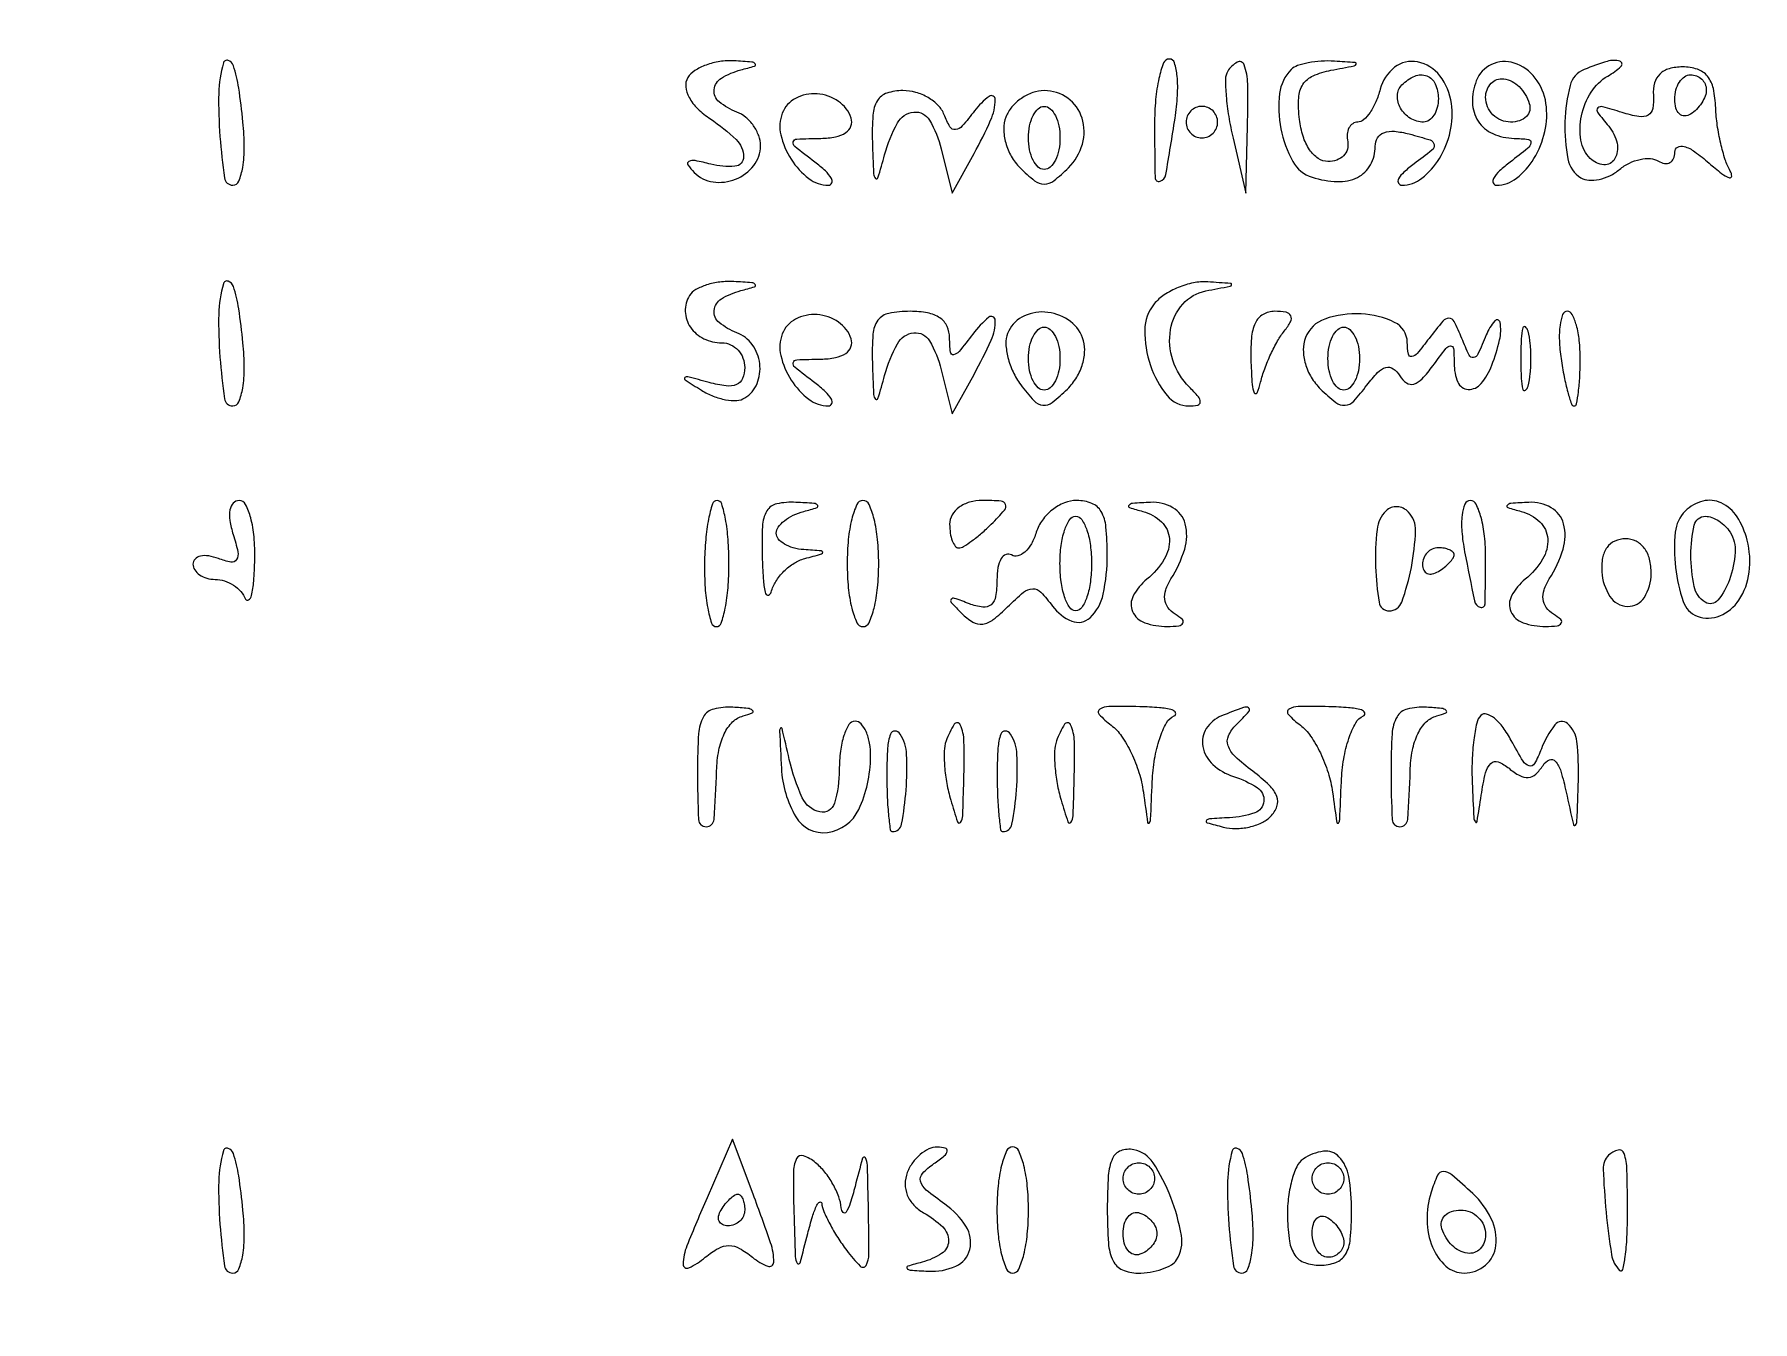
# Model space of a CAD drawing. Extents: x 0 to 905, y 0 to 640.
# Drawn here: x 591.9 to 700.9, y 470.9 to 552.6 of the extents above; entities that cross this region are included whole.
import ezdxf

# ---------------------------------------------------------------- set-up
doc = ezdxf.new("R2010")
doc.units = 0

msp = doc.modelspace()

# ---------------------------------------------------------------- linework, layer by layer
for points in [[(882.5, 352.5), (882.5, 87.5), (699.76385, 87.24732), (517.027699, 86.99464), (516.76385, 54.74732), (516.5, 22.5), (269.5, 22.5), (22.5, 22.5), (22.243959, 319, -0.00015), (22.179942, 432.778506, -0.000249), (22.20269, 528.770651, -0.000007), (22.267864, 615.689779, -0.090785), (22.463017, 616.751154, -0.310816), (23.53922, 617.495646, -0.00004), (108.995441, 617.701159, -0.000616), (229.087382, 617.832255, -0.000111), (452.719058, 617.751154), (882.5, 617.5)], [(603.927666, 550.75, 0.065381), (603.634838, 548.826379, 0.024403), (603.712317, 546.089773, 0.015984), (604.000776, 543.455427, 0.373651), (604.526426, 542.999402, 0.30565), (604.911704, 543.259519, 0.05602), (605.154621, 544.131258, 0.041717), (605.252566, 545.40983, 0.02204), (605.17139, 547, 0.013534), (604.906329, 549.159249, 0.042784), (604.567671, 550.575423, 0.234377), (604.235877, 550.910358, 0.42835)], [(633.388328, 549.819311, 0.167499), (633.258802, 549.24456, 0.098381), (633.473658, 548.565393, 0.074223), (634.014564, 547.854891, 0.046481), (634.829311, 547.197339, -0.04488), (636.45671, 545.892495, -0.201664), (636.929832, 544.795759, -0.392405), (636.383829, 544.196105, -0.085227), (634.85595, 544.327419, 0.014405), (633.856441, 544.558255, 0.163596), (633.459667, 544.507932, 0.456411), (633.399219, 544.284286, 0.048294), (633.788732, 543.811268, 0.16166), (634.990627, 543.20851, 0.132181), (636.425892, 543.379438, 0.133556), (637.571109, 544.244468, 0.166089), (638, 545.5, 0.086862), (637.887893, 546.140446, 0.06638), (637.559375, 546.77279, 0.065885), (637.073416, 547.301499, 0.082567), (636.5, 547.638374, -0.079483), (635.385787, 548.283808, -0.25013), (635.062513, 549.055036, -0.236548), (635.519548, 549.787534, -0.073329), (636.75, 550.310674, 0.009556), (637.626184, 550.557626, 0.524627), (637.670663, 550.69617, 0.213559), (637.457009, 550.811325, 0.005163), (636.309017, 550.883999, 0.050692), (635.41681, 550.840781, 0.050008), (634.547284, 550.619097, 0.054453), (633.826459, 550.263435, 0.112993)], [(663, 546.833333, 0.004577), (663.030788, 543.470197, 0.502833), (663.347318, 543.243905, 0.27989), (663.715658, 543.669141, 0.003727), (664.295588, 547.25, 0.022821), (664.451465, 548.694828, 0.039304), (664.431232, 549.903978, 0.049411), (664.263503, 550.757503, 0.330839), (663.937129, 551, 0.309087), (663.57318, 550.751252, 0.037637), (663.275282, 549.776042, 0.034122), (663.067747, 548.430314, 0.021202)], [(667.639239, 550.225293, 0.139413), (667.498317, 549.728751, 0.019753), (667.541206, 548.657289, 0.021237), (667.699897, 547.362734, 0.016643), (667.97786, 545.975293), (668.795277, 542.5), (668.897639, 546.75, 0.010537), (668.905667, 549.419171, 0.082523), (668.680819, 550.63588, 0.460516), (668.244212, 550.800347, 0.1293)], [(671.666667, 550.333333, 0.169085), (670.930855, 548.811628, 0.076879), (671.016077, 546.57361, 0.078302), (671.764602, 544.508943, 0.192158), (672.991051, 543.50284, 0.067499), (674.589098, 543.224346, 0.123876), (675.873923, 543.49652, 0.154592), (676.696384, 544.281372, 0.126172), (677, 545.465397, -0.136089), (677.148951, 546.002517, -0.171421), (677.544312, 546.32897, -0.111058), (678.2102, 546.415668, -0.041033), (679.14786, 546.251083, -0.012294), (680.483825, 545.866392, -0.283558), (680.732629, 545.578812, -0.269911), (680.593409, 545.216256, -0.011384), (679.456731, 544.344702, 0.025747), (678.819565, 543.826436, 0.079227), (678.47187, 543.395006, 0.257619), (678.46767, 543.131495, 0.277421), (678.686426, 543, 0.167529), (679.955311, 543.437428, 0.090812), (681.06339, 544.68634, 0.081008), (681.755694, 546.405018, 0.090926), (681.826764, 548.184742, 0.127977), (681.095126, 549.934658, 0.182732), (679.68202, 550.818124, 0.217952), (678.226949, 550.474465, 0.164946), (677.312493, 549.086974, -0.037258), (677.038638, 548.288132, -0.048964), (676.667564, 547.613048, -0.058058), (676.260965, 547.146105, -0.186722), (675.883369, 547, 0.152524), (675.566972, 546.901185, 0.124736), (675.332927, 546.632812, 0.099213), (675.22034, 546.227915, 0.067811), (675.25, 545.75, -0.12222), (675.228157, 545.273817, -0.124722), (674.985938, 544.867188, -0.112004), (674.553773, 544.594843, -0.085015), (674, 544.5, -0.152846), (673.379016, 544.694371, -0.092539), (672.832859, 545.246948, -0.072499), (672.419619, 546.101856, -0.047642), (672.191035, 547.172722, -0.039828), (672.142432, 548.542228, -0.132467), (672.412692, 549.393121, -0.148869), (673.051003, 549.935458, -0.055045), (674.191035, 550.28654, 0.001689), (675.658541, 550.572027, 0.256056), (675.785177, 550.678013, 0.504321), (675.726154, 550.771823, 0.002432), (674.416667, 550.863818, 0.030888), (673.57023, 550.866795, 0.033093), (672.749479, 550.764163, 0.03512), (672.063447, 550.581096, 0.114095)], [(683.408363, 549.621794, 0.09665), (683.165047, 548.235177, 0.141516), (683.529117, 547.058904, 0.14351), (684.458843, 546.268795, 0.100465), (685.809017, 545.968197, -0.025339), (686.713813, 545.905236, -0.427486), (686.875427, 545.689393, -0.183178), (686.671337, 545.339129, -0.008329), (685.55887, 544.468197, 0.02471), (684.88326, 543.902629, 0.072188), (684.501874, 543.431283, 0.229769), (684.477506, 543.143477, 0.310313), (684.686426, 543, 0.167529), (685.955311, 543.437428, 0.090812), (687.06339, 544.68634, 0.081008), (687.755694, 546.405018, 0.090926), (687.826764, 548.184742, 0.129474), (687.149034, 549.792404, 0.151103), (685.799845, 550.744219, 0.189907), (684.373955, 550.657283, 0.194433)], [(690.25, 550.337719, 0.237869), (689.359331, 549.322642, 0.055839), (689.030583, 547.016343, 0.055564), (689.221596, 544.662933, 0.209283), (690.043805, 543.472927, 0.123686), (690.547712, 543.312926, 0.068284), (691.195882, 543.361648, 0.06142), (691.882162, 543.599841, 0.059061), (692.5, 544, -0.059061), (693.117838, 544.400159, -0.06142), (693.804118, 544.638352, -0.068284), (694.452288, 544.687074, -0.123686), (694.956195, 544.527073, 0.093353), (695.354488, 544.373776, 0.171723), (695.693382, 544.42808, 0.173915), (695.919825, 544.682441, 0.096046), (696, 545.095971, -0.266275), (696.184728, 545.418251, -0.212586), (696.589552, 545.463337, -0.078871), (697.270148, 545.121514, -0.024297), (698.171894, 544.404988, 0.014801), (698.965953, 543.749056, 0.075639), (699.464029, 543.470562, 0.520879), (699.608825, 543.569958, 0.135967), (699.520758, 543.899053, -0.054305), (699.197418, 544.616822, -0.022061), (698.910451, 545.651162, -0.021517), (698.697133, 546.800643, -0.025623), (698.598863, 547.899053, 0.04325), (698.445312, 549.126638, 0.117559), (698.07059, 549.912524, 0.144595), (697.437526, 550.34994, 0.079524), (696.5, 550.5, 0.0667), (695.64733, 550.385746, 0.125487), (695.046886, 550.045078, 0.136552), (694.714178, 549.481931, 0.085974), (694.644542, 548.716084, -0.060655), (694.610336, 547.868067, -0.229561), (694.313335, 547.445628, -0.172155), (693.723021, 547.346879, -0.03304), (692.652384, 547.610329, 0.009121), (691.418722, 547.977246, 0.275218), (691.118855, 547.895452, 0.367824), (691.102053, 547.626696, 0.012558), (691.8064, 546.733273, -0.118296), (692.335076, 545.658728, -0.187513), (692.184684, 544.656819, -0.291103), (691.49891, 544.295837, -0.17768), (690.63948, 544.693853, -0.156234), (690.046196, 545.846254, -0.09399), (690.08026, 547.397593, -0.089145), (690.694169, 548.903052, -0.120164), (691.75, 549.919901, 0.053179), (692.593242, 550.539474, 0.589282), (692.516619, 550.860734, 0.141554), (691.720173, 550.853104, 0.023181)], [(681, 548.5, -0.06085), (680.929934, 547.926402, -0.079459), (680.723586, 547.440625, -0.097386), (680.417907, 547.1154, -0.156819), (680.059017, 547, -0.139398), (679.230079, 547.235684, -0.123736), (678.603969, 547.880661, -0.139481), (678.401415, 548.683432, -0.191124), (678.693853, 549.36052, -0.094876), (679.508765, 549.913511, -0.1934), (680.269246, 549.932483, -0.202875), (680.806289, 549.424643, -0.103624)], [(686.770833, 548.1875, -0.134046), (686.795817, 547.735738, -0.144529), (686.585286, 547.348828, -0.119977), (686.158616, 547.089234, -0.077096), (685.583333, 547, -0.099038), (684.979073, 547.120875, -0.097945), (684.465104, 547.465104, -0.097945), (684.120875, 547.979073, -0.099038), (684, 548.583333, -0.190724), (684.346973, 549.459866, -0.244413), (685.153639, 549.742973, -0.165501), (686.122932, 549.250696, -0.113253)], [(698, 549.059017, -0.089642), (697.926698, 548.653442, -0.053229), (697.70625, 548.2129, -0.051032), (697.382515, 547.806203, -0.06081), (697, 547.5, -0.139169), (696.620352, 547.392057, -0.191142), (696.29375, 547.521475, -0.138808), (696.073267, 547.889346, -0.066118), (696, 548.440983, -0.062283), (696.074545, 549.037096, -0.080552), (696.29375, 549.542039, -0.097988), (696.618621, 549.879982, -0.153634), (697, 550, -0.092995), (697.381732, 549.928382, -0.096318), (697.70625, 549.723586, -0.099231), (697.923444, 549.418051, -0.105429)], [(639.3851, 547.561172, 0.150382), (639.291778, 546.188481, 0.085235), (639.947443, 544.640725, 0.086652), (641.067677, 543.422782, 0.165048), (642.313574, 543, 0.310313), (642.522494, 543.143477, 0.229769), (642.498126, 543.431283, 0.072188), (642.11674, 543.902629, 0.02471), (641.44113, 544.468197, -0.006227), (640.177074, 545.449266, -0.296799), (640.079792, 545.74156, -0.329483), (640.308363, 545.925826, -0.007074), (641.833333, 545.968197, 0.044454), (642.763102, 546.063813, 0.099833), (643.416166, 546.332514, 0.157137), (643.741191, 546.742997, 0.171507), (643.750467, 547.25, 0.163476), (642.947058, 548.316762, 0.133293), (641.590296, 548.790884, 0.139444), (640.225487, 548.505773, 0.182317)], [(645.09968, 545.75, 0.00232), (645.171323, 543.721376, 0.181039), (645.294059, 543.429568, 0.576652), (645.453509, 543.467187, 0.005114), (645.877263, 544.925861, -0.055898), (646.693575, 546.945117, -0.24802), (647.72392, 547.633068, -0.295794), (648.722857, 547.122236, -0.069361), (649.46221, 545.294543), (650.163099, 542.501979), (651.546114, 545.000989, 0.021446), (652.601498, 547.117385, 0.101563), (652.892037, 548.433527, 0.621436), (652.506552, 548.631074, 0.07094), (651.586463, 547.72061, -0.016548), (650.801307, 546.753848, -0.183837), (650.370718, 546.523079, -0.301432), (650.021821, 546.694713, -0.040441), (649.649652, 547.47061, 0.102627), (649.274001, 548.055458, 0.066761), (648.638447, 548.550742, 0.063087), (647.851832, 548.885783, 0.069273), (647.031385, 549, 0.078823), (646.013677, 548.83856, 0.18194), (645.418152, 548.362294, 0.11752), (645.131582, 547.443391, 0.024754)], [(653.570245, 547.322459, 0.093986), (653.431667, 546.556508, 0.065733), (653.554164, 545.685446, 0.062393), (653.911584, 544.82963, 0.066386), (654.463256, 544.108173, 0.029136), (655.390314, 543.283292, 0.168798), (656, 543.071429, 0.168798), (656.609686, 543.283292, 0.029136), (657.536744, 544.108173, 0.127322), (658.418621, 545.606016, 0.146847), (658.397516, 547.25808, 0.161448), (657.489576, 548.517796, 0.157828), (656, 549, 0.085162), (655.269117, 548.874604, 0.066206), (654.549525, 548.507222, 0.066098), (653.949844, 547.963749, 0.084227)], [(657, 546, -0.048028), (656.926307, 545.234582, -0.068025), (656.70625, 544.5875, -0.088204), (656.381882, 544.151477, -0.191087), (656, 544, -0.191087), (655.618118, 544.151477, -0.088204), (655.29375, 544.5875, -0.068025), (655.073693, 545.234582, -0.048028), (655, 546, -0.048028), (655.073693, 546.765418, -0.068025), (655.29375, 547.4125, -0.088204), (655.618118, 547.848523, -0.191087), (656, 548, -0.191087), (656.381882, 547.848523, -0.088204), (656.70625, 547.4125, -0.068025), (656.926307, 546.765418, -0.048028)], [(665, 547, 0.099038), (665.076342, 546.618362, 0.097945), (665.29375, 546.29375, 0.097945), (665.618362, 546.076342, 0.099038), (666, 546, 0.099038), (666.381638, 546.076342, 0.097945), (666.70625, 546.29375, 0.097945), (666.923658, 546.618362, 0.099038), (667, 547, 0.099038), (666.923658, 547.381638, 0.097945), (666.70625, 547.70625, 0.097945), (666.381638, 547.923658, 0.099038), (666, 548, 0.099038), (665.618362, 547.923658, 0.097945), (665.29375, 547.70625, 0.097945), (665.076342, 547.381638, 0.099038)], [(603.927666, 536.75, 0.065381), (603.634838, 534.826379, 0.024403), (603.712317, 532.089773, 0.015984), (604.000776, 529.455427, 0.373651), (604.526426, 528.999402, 0.30565), (604.911704, 529.259519, 0.05602), (605.154621, 530.131258, 0.041717), (605.252566, 531.40983, 0.02204), (605.17139, 533, 0.013534), (604.906329, 535.159249, 0.042784), (604.567671, 536.575423, 0.234377), (604.235877, 536.910358, 0.42835)], [(633.5, 536, 0.146325), (633.228266, 534.990666, 0.144467), (633.553147, 533.992115, 0.131205), (634.404587, 533.262677, 0.112333), (635.559017, 533, -0.107965), (636.108783, 532.879889, -0.099627), (636.576711, 532.53958, -0.095614), (636.890461, 532.030993, -0.090775), (637, 531.432612, -0.096171), (636.866353, 530.744198, -0.19931), (636.489238, 530.36067, -0.132306), (635.817993, 530.267938, -0.035282), (634.75, 530.480362, 0.002706), (633.387852, 530.844854, 0.264947), (633.201615, 530.794924, 0.478808), (633.215635, 530.658284, 0.003889), (634.25792, 529.993627, 0.046503), (635.003914, 529.617539, 0.049574), (635.790874, 529.39554, 0.055129), (636.501385, 529.348765, 0.127983), (637.00792, 529.504895, 0.157135), (637.780268, 530.411689, 0.129732), (637.95292, 531.675653, 0.126404), (637.478588, 532.885148, 0.145814), (636.5, 533.638374, -0.079483), (635.385787, 534.283808, -0.25013), (635.062513, 535.055036, -0.236548), (635.519548, 535.787534, -0.073329), (636.75, 536.310674, 0.009556), (637.626184, 536.557626, 0.524627), (637.670663, 536.69617, 0.213559), (637.457009, 536.811325, 0.005163), (636.309017, 536.883999, 0.043222), (635.425045, 536.85438, 0.046284), (634.580088, 536.672175, 0.051206), (633.892539, 536.375621, 0.127608)], [(662.975423, 535.470386, 0.173568), (662.374709, 533.819667, 0.083565), (662.741483, 531.567555, 0.088201), (663.793092, 529.661348, 0.226435), (665.178561, 529, 0.049957), (665.73361, 529.055596, 0.351845), (665.895534, 529.25, 0.184297), (665.776799, 529.578698, 0.018566), (665.2, 530.2, -0.117188), (664.157939, 531.891712, -0.122963), (664.013341, 533.84008, -0.138884), (664.788665, 535.459066, -0.165973), (666.25, 536.294267, 0.001134), (667.790843, 536.594673, 0.299562), (667.88351, 536.685783, 0.4565), (667.822528, 536.766884, 0.001413), (666.372445, 536.863818, 0.065472), (665.464617, 536.803052, 0.047954), (664.496953, 536.510672, 0.04853), (663.617688, 536.045915, 0.073844)], [(639.3851, 533.561172, 0.150382), (639.291778, 532.188481, 0.085235), (639.947443, 530.640725, 0.086652), (641.067677, 529.422782, 0.165048), (642.313574, 529, 0.310313), (642.522494, 529.143477, 0.229769), (642.498126, 529.431283, 0.072188), (642.11674, 529.902629, 0.02471), (641.44113, 530.468197, -0.006227), (640.177074, 531.449266, -0.296799), (640.079792, 531.74156, -0.329483), (640.308363, 531.925826, -0.007074), (641.833333, 531.968197, 0.044454), (642.763102, 532.063813, 0.099833), (643.416166, 532.332514, 0.157137), (643.741191, 532.742997, 0.171507), (643.750467, 533.25, 0.163476), (642.947058, 534.316762, 0.133293), (641.590296, 534.790884, 0.139444), (640.225487, 534.505773, 0.182317)], [(645.09968, 531.75, 0.00232), (645.171323, 529.721376, 0.181039), (645.294059, 529.429568, 0.576652), (645.453509, 529.467187, 0.005114), (645.877263, 530.925861, -0.055898), (646.693575, 532.945117, -0.24802), (647.72392, 533.633068, -0.295794), (648.722857, 533.122236, -0.069361), (649.46221, 531.294543), (650.163099, 528.501979), (651.546114, 531.000989, 0.020237), (652.63722, 533.175842, 0.114239), (652.889703, 534.440596, 0.62562), (652.482621, 534.623489, 0.056911), (651.468197, 533.55887, -0.008124), (650.599645, 532.448509, -0.182507), (650.254001, 532.24613, -0.434721), (650.044815, 532.405647, -0.024793), (650, 533.30887, 0.10969), (649.836093, 534.047016, 0.13558), (649.380425, 534.580887, 0.103261), (648.605506, 534.898473, 0.045822), (647.5, 535, 0.047327), (646.145273, 534.871482, 0.188561), (645.45197, 534.434968, 0.143623), (645.131234, 533.558607, 0.024058)], [(653.675672, 533.597199, 0.10408), (653.568089, 532.926259, 0.050585), (653.69799, 532.063856, 0.047094), (654.023304, 531.15779, 0.049889), (654.507566, 530.347199, 0.02563), (655.353071, 529.321638, 0.186566), (655.91391, 529.042937, 0.192286), (656.506551, 529.218261, 0.027462), (657.475626, 530.072459, 0.063486), (658.058036, 530.812732, 0.063649), (658.43548, 531.674826, 0.067911), (658.567451, 532.548368, 0.095473), (658.429755, 533.322459, 0.156355), (657.513747, 534.463099, 0.13233), (656.040008, 534.952885, 0.139628), (654.5784, 534.626447, 0.178664)], [(669.116001, 531.75, 0.008114), (669.188546, 530.353607, 0.096378), (669.327335, 529.832501, 0.643932), (669.503263, 529.83705, 0.039952), (669.72361, 530.5, -0.027989), (669.985953, 531.357218, -0.020275), (670.368915, 532.279688, -0.020582), (670.805673, 533.128547, -0.041419), (671.230053, 533.75, 0.043736), (671.630842, 534.342777, 0.244599), (671.640982, 534.713764, 0.241372), (671.342306, 534.938311, 0.042769), (670.622445, 535, 0.131504), (669.880945, 534.801548, 0.154651), (669.39204, 534.267087, 0.091239), (669.142654, 533.298764, 0.026449)], [(672.573127, 533.329971, 0.094617), (672.433249, 532.551274, 0.068401), (672.563193, 531.676857, 0.064118), (672.940132, 530.814733, 0.063378), (673.524374, 530.072459, 0.026728), (674.493257, 529.2159, 0.19), (675.081746, 529.037093, 0.188826), (675.636053, 529.307459, 0.026351), (676.465117, 530.309841, -0.030544), (677.144911, 531.117866, -0.133686), (677.673967, 531.438248, -0.22663), (678.12961, 531.361431, -0.101464), (678.556643, 530.90835, 0.104003), (678.983563, 530.459925, 0.227625), (679.440836, 530.388438, 0.132238), (679.972096, 530.718188, 0.030254), (680.652643, 531.539639, -0.007206), (681.474968, 532.630875, -0.202355), (681.778425, 532.801129, -0.425916), (681.965537, 532.645649, -0.018046), (682, 531.69113, 0.099899), (682.238949, 530.507109, 0.289413), (682.894699, 530.049679, 0.236917), (683.715948, 530.416028, 0.080054), (684.393011, 531.581787, 0.033495), (684.886533, 533.180366, 0.104366), (684.913989, 534.300875, 0.634156), (684.575112, 534.389937, 0.076994), (684.03705, 533.5, -0.009858), (683.507503, 532.281053, -0.255259), (683.229352, 532.07335, -0.328312), (682.956216, 532.220052, -0.014067), (682.489069, 533.27939, 0.01822), (682.003989, 534.355105, 0.285046), (681.67575, 534.55878, 0.222267), (681.287879, 534.377397, 0.011734), (680.413537, 533.27939, -0.011068), (679.662008, 532.333028, -0.177856), (679.314614, 532.131586, -0.41816), (679.100009, 532.284365, -0.034842), (679.031803, 533.037292, 0.280624), (678.228983, 534.295726, 0.102981), (676.100179, 534.840486, 0.094322), (673.794808, 534.509015, 0.221913)], [(688.786692, 532, 0.011827), (688.983363, 530.850008, 0.018975), (689.211193, 529.88125, 0.013551), (689.442408, 529.123137, 0.322443), (689.613499, 529, 0.360284), (689.766339, 529.12656, 0.014861), (689.886465, 529.88125, 0.019939), (689.97217, 530.849825, 0.012096), (690, 532, 0.026053), (689.940059, 533.149578, 0.041208), (689.757125, 534.11875, 0.049958), (689.492393, 534.803812, 0.282744), (689.173193, 535, 0.314934), (688.88429, 534.797993, 0.055623), (688.7186, 534.11875, 0.042928), (688.677574, 533.149985, 0.025568)], [(657, 532, -0.048028), (656.926307, 531.234582, -0.068025), (656.70625, 530.5875, -0.088204), (656.381882, 530.151477, -0.191087), (656, 530, -0.191087), (655.618118, 530.151477, -0.088204), (655.29375, 530.5875, -0.068025), (655.073693, 531.234582, -0.048028), (655, 532, -0.048028), (655.073693, 532.765418, -0.068025), (655.29375, 533.4125, -0.088204), (655.618118, 533.848523, -0.191087), (656, 534, -0.191087), (656.381882, 533.848523, -0.088204), (656.70625, 533.4125, -0.068025), (656.926307, 532.765418, -0.048028)], [(676, 532, -0.048028), (675.926307, 531.234582, -0.068025), (675.70625, 530.5875, -0.088204), (675.381882, 530.151477, -0.191087), (675, 530, -0.191087), (674.618118, 530.151477, -0.088204), (674.29375, 530.5875, -0.068025), (674.073693, 531.234582, -0.048028), (674, 532, -0.048028), (674.073693, 532.765418, -0.068025), (674.29375, 533.4125, -0.088204), (674.618118, 533.848523, -0.191087), (675, 534, -0.191087), (675.381882, 533.848523, -0.088204), (675.70625, 533.4125, -0.068025), (675.926307, 532.765418, -0.048028)], [(686.232003, 532, 0.011065), (686.259713, 530.748017, 0.052887), (686.366341, 530.042188, 0.542911), (686.521012, 529.99086, 0.161593), (686.689326, 530.25, 0.039571), (686.831531, 531.047266, 0.024357), (686.877971, 532, 0.024357), (686.831531, 532.952734, 0.039571), (686.689326, 533.75, 0.161593), (686.521012, 534.00914, 0.542911), (686.366341, 533.957812, 0.052887), (686.259713, 533.251983, 0.011065)], [(604.548012, 520.848728, -0.021662), (604.846951, 519.742872, -0.194319), (604.766932, 519.256788, -0.309717), (604.409515, 519.095849, -0.047236), (603.615399, 519.317343, 0.051534), (602.996621, 519.484227, 0.093539), (602.474524, 519.470608, 0.142712), (602.132268, 519.285352, 0.200411), (602, 518.968615, 0.144699), (602.109182, 518.59924, 0.099393), (602.416146, 518.284531, 0.08363), (602.875126, 518.072447, 0.066593), (603.416667, 518, -0.080074), (603.995939, 517.906632, -0.064399), (604.565351, 517.632812, -0.065245), (605.039141, 517.227909, -0.087674), (605.337719, 516.75, 0.484869), (605.532308, 516.693132, 0.182733), (605.717133, 516.96875, 0.0391), (605.856994, 517.887491, 0.012966), (605.921053, 519.25, 0.026923), (605.873926, 520.686978, 0.042802), (605.663264, 521.898438, 0.053024), (605.338954, 522.750541, 0.282466), (604.932612, 523, 0.211859), (604.558508, 522.834037, 0.140616), (604.34843, 522.406056, 0.083562), (604.341482, 521.723116, 0.03771)], [(634.451277, 518.996829, 0.018815), (634.490255, 517.464768, 0.030617), (634.651491, 516.174068, 0.031664), (634.892694, 515.224683, 0.325488), (635.201277, 515, 0.322609), (635.512649, 515.224241, 0.03137), (635.765375, 516.175, 0.030484), (635.942329, 517.466755, 0.0188), (636, 519, 0.017644), (635.945882, 520.533091, 0.028738), (635.779688, 521.824068, 0.028446), (635.542965, 522.781576, 0.330219), (635.25, 522.996829, 0.325047), (634.954351, 522.780006, 0.028102), (634.706, 521.820521, 0.028584), (634.524095, 520.52911, 0.017651)], [(638.116001, 519.25, 0.011606), (638.188907, 517.904555, 0.047179), (638.328788, 517.097564, 0.425925), (638.501119, 517.003515, 0.257235), (638.677485, 517.188516, -0.076457), (638.973034, 517.867458, -0.05561), (639.488108, 518.511892, -0.05561), (640.132542, 519.026966, -0.076457), (640.811484, 519.322515, 0.002807), (641.880069, 519.610867, 0.368058), (641.951009, 519.715393, 0.360632), (641.859232, 519.804297, 0.00277), (640.75, 519.883999, -0.05048), (640.080442, 519.996911, -0.067451), (639.514063, 520.238136, -0.084381), (639.131755, 520.563893, -0.175966), (639, 520.926676, -0.159836), (639.127374, 521.31495, -0.067019), (639.514063, 521.715479, -0.05682), (640.080469, 522.067143, -0.046657), (640.75, 522.310674, 0.01159), (641.5883, 522.550633, 0.541772), (641.62878, 522.693656, 0.197309), (641.392295, 522.812001, 0.005718), (640.25, 522.883999, 0.063725), (639.038766, 522.79205, 0.212299), (638.405004, 522.338231, 0.124113), (638.1225, 521.370443, 0.016996)], [(643.5, 519, 0.023598), (643.57239, 517.467056, 0.037669), (643.79375, 516.175, 0.04382), (644.112873, 515.251055, 0.295869), (644.5, 515, 0.295869), (644.887127, 515.251055, 0.04382), (645.20625, 516.175, 0.037669), (645.42761, 517.467056, 0.023598), (645.5, 519, 0.023598), (645.42761, 520.532944, 0.037669), (645.20625, 521.825, 0.04382), (644.887127, 522.748945, 0.295869), (644.5, 523, 0.295869), (644.112873, 522.748945, 0.04382), (643.79375, 521.825, 0.037669), (643.57239, 520.532944, 0.023598)], [(650, 521.5, 0.036265), (650.041722, 520.925524, 0.0548), (650.167857, 520.440625, 0.071771), (650.352429, 520.108534, 0.234203), (650.571429, 520, 0.136573), (650.879742, 520.085815, 0.020956), (651.415625, 520.440625, 0.0221), (652.026667, 520.925657, 0.017569), (652.642857, 521.5, 0.014708), (653.481543, 522.389535, 0.279599), (653.547619, 522.75, 0.293958), (653.259279, 522.962452, 0.015801), (652.071429, 523, 0.067581), (651.263218, 522.89026, 0.089445), (650.595238, 522.568966, 0.105152), (650.156766, 522.083441, 0.132005)], [(655.495391, 520.985479, -0.048846), (655.182695, 520.255962, -0.081387), (654.771225, 519.731201, -0.11865), (654.331877, 519.487054, -0.209118), (653.928004, 519.544496, 0.237074), (653.577375, 519.575439, 0.16796), (653.272601, 519.313293, 0.090478), (653.066033, 518.74239, 0.041701), (653, 517.952028, -0.039694), (652.917603, 516.91576, -0.177725), (652.624912, 516.393073, -0.212753), (652.102223, 516.237497, -0.058518), (651.25, 516.452257, 0.008345), (650.30401, 516.794435, 0.313075), (650.096035, 516.735433, 0.373675), (650.101478, 516.538762, 0.009712), (650.757143, 515.852103, 0.062593), (651.472859, 515.291985, 0.170197), (652.094693, 515.164732, 0.131585), (652.765673, 515.446031, 0.031699), (653.678379, 516.249807, -0.020351), (654.694778, 517.186674, -0.172911), (655.266449, 517.402878, -0.210796), (655.783769, 517.186366, -0.031896), (656.519532, 516.304175, 0.140934), (657.752811, 515.348206, 0.290612), (658.90449, 515.565242, 0.154363), (659.74038, 517.050621, 0.051612), (660, 519.559017, 0.023542), (659.916972, 521.321461, 0.104778), (659.609589, 522.304879, 0.172496), (659.020647, 522.818746, 0.094227), (658.067388, 523, 0.095164), (657.280825, 522.848927, 0.071354), (656.514661, 522.408235, 0.069481), (655.884655, 521.755411, 0.08056)], [(662.25, 522.310674, -0.127634), (663.439471, 521.646103, -0.188897), (663.936109, 520.574539, -0.154331), (663.610407, 519.275395, -0.081727), (662.51101, 518.009138, 0.097044), (661.646187, 516.949673, 0.22893), (661.605425, 515.956159, 0.210934), (662.371752, 515.248065, 0.085005), (663.809017, 515.015313, 0.022838), (664.543481, 515.055546, 0.229914), (664.797391, 515.212048, 0.368028), (664.76515, 515.442784, 0.040124), (664.302786, 515.791706, -0.092797), (663.847308, 516.217159, -0.129779), (663.64356, 516.732828, -0.11243), (663.707831, 517.338337, -0.058625), (664.037474, 518.026393, 0.066298), (664.909541, 519.92041, 0.140458), (664.941575, 521.521581, 0.199471), (664.159231, 522.544618, 0.14492), (662.75, 522.883999, 0.005718), (661.607705, 522.812001, 0.197309), (661.37122, 522.693656, 0.541772), (661.4117, 522.550633, 0.01159)], [(677.683333, 522.35, 0.170599), (677.111637, 521.158765, 0.035267), (677.019548, 518.799009, 0.033299), (677.241398, 516.544155, 0.366772), (677.883423, 516, 0.316546), (678.682177, 516.561998, 0.037967), (679.287366, 518.7604, 0.038865), (679.556466, 521.089182, 0.20398), (679.106407, 522.266667, 0.089844), (678.772055, 522.507421, 0.096892), (678.383236, 522.607396, 0.101757), (678.00079, 522.551813, 0.110005)], [(682.66864, 519.75, 0.004474), (683.291181, 516.631674, 0.271783), (683.659627, 516.22551, 0.498853), (683.966523, 516.445604, 0.005796), (684, 519.333333, 0.025123), (683.929356, 520.738435, 0.039878), (683.713594, 521.922917, 0.047661), (683.401783, 522.763671, 0.287663), (683.025, 523, 0.302515), (682.68328, 522.772422, 0.071756), (682.503431, 522.075292, 0.048854), (682.491382, 521.035049, 0.025519)], [(686.25, 522.310674, -0.127634), (687.439471, 521.646103, -0.188897), (687.936109, 520.574539, -0.154331), (687.610407, 519.275395, -0.081727), (686.51101, 518.009138, 0.097044), (685.646187, 516.949673, 0.22893), (685.605425, 515.956159, 0.210934), (686.371752, 515.248065, 0.085005), (687.809017, 515.015313, 0.022838), (688.543481, 515.055546, 0.229914), (688.797391, 515.212048, 0.368028), (688.76515, 515.442784, 0.040124), (688.302786, 515.791706, -0.092797), (687.847308, 516.217159, -0.129779), (687.64356, 516.732828, -0.11243), (687.707831, 517.338337, -0.058625), (688.037474, 518.026393, 0.066298), (688.909541, 519.92041, 0.140458), (688.941575, 521.521581, 0.199471), (688.159231, 522.544618, 0.14492), (686.75, 522.883999, 0.005718), (685.607705, 522.812001, 0.197309), (685.37122, 522.693656, 0.541772), (685.4117, 522.550633, 0.01159)], [(696.666667, 522.333333, 0.172481), (696.030936, 520.996159, 0.053986), (696.043708, 518.743697, 0.054093), (696.526655, 516.600327, 0.222225), (697.426887, 515.66643, 0.192107), (698.861322, 515.68534, 0.150354), (700.071268, 516.686488, 0.115416), (700.719247, 518.454697, 0.092097), (700.592615, 520.487014, 0.082241), (699.949874, 521.965764, 0.140175), (698.942702, 522.845796, 0.17238), (697.776884, 522.960636, 0.136382)], [(659, 519, -0.031626), (658.927234, 517.850749, -0.048861), (658.70625, 516.88125, -0.06271), (658.384262, 516.209557, -0.254951), (658, 516, -0.254951), (657.615738, 516.209557, -0.06271), (657.29375, 516.88125, -0.048861), (657.072766, 517.850749, -0.031626), (657, 519, -0.031626), (657.072766, 520.149251, -0.048861), (657.29375, 521.11875, -0.06271), (657.615738, 521.790443, -0.254951), (658, 522, -0.254951), (658.384262, 521.790443, -0.06271), (658.70625, 521.11875, -0.048861), (658.927234, 520.149251, -0.031626)], [(699.505531, 520.991051, -0.156149), (699.824682, 519.707895, -0.068834), (699.467391, 517.976219, -0.087041), (698.73354, 516.678219, -0.375307), (697.928004, 516.544496, -0.205506), (697.227695, 517.54254, -0.052263), (697.021694, 519.554111, -0.05554), (697.236125, 521.437844, -0.34994), (697.940983, 522, -0.090299), (698.346954, 521.92608, -0.053188), (698.788724, 521.703621, -0.050913), (699.19721, 521.376989, -0.060317)], [(680, 518.940983, 0.108972), (680.078288, 518.586039, 0.182303), (680.29375, 518.3746, 0.161196), (680.6179, 518.343488, 0.082592), (681, 518.5, 0.029505), (681.382774, 518.768994, 0.035638), (681.70625, 519.066025, 0.038439), (681.934461, 519.34829, 0.151918), (682, 519.559017, 0.210953), (681.92554, 519.727648, 0.081139), (681.70625, 519.870461, 0.061769), (681.382849, 519.967655, 0.042167), (681, 520, 0.105053), (680.618444, 519.918938, 0.099167), (680.29375, 519.688914, 0.09642), (680.076123, 519.345238, 0.093332)], [(691.368479, 518.479735, 0.128698), (691.882118, 516.920205, 0.244865), (693.000874, 516.285041, 0.269668), (694.071386, 516.857034, 0.139206), (694.5, 518.366695, 0.059145), (694.390991, 519.285004, 0.100481), (694.065071, 519.98346, 0.121011), (693.544039, 520.416174, 0.113536), (692.869128, 520.571429, 0.106688), (692.196397, 520.426231, 0.131582), (691.701897, 520.020751, 0.11065), (691.421074, 519.360092, 0.061)], [(634, 505.833333, 0.011867), (634.072885, 502.762978, 0.40509), (634.557182, 502.308581, 0.387576), (635.054809, 502.777511, 0.011789), (635.214885, 505.853037, -0.039945), (635.356721, 507.157904, -0.065667), (635.704742, 508.210678, -0.08349), (636.230633, 508.951999, -0.132142), (636.900922, 509.339739, 0.030838), (637.474829, 509.53205, 0.566013), (637.499121, 509.686801, 0.151675), (637.191289, 509.815261, 0.010693), (636.25, 509.883999, 0.070764), (635.03114, 509.774273, 0.211234), (634.37804, 509.280436, 0.112692), (634.069337, 508.217269, 0.014539)], [(660.246654, 508.75, -0.07985), (660.901096, 508.057152, -0.03746), (661.518212, 506.985937, -0.035886), (662.010028, 505.740245, -0.041945), (662.287951, 504.5, 0.001602), (662.559166, 502.57277, 0.647326), (662.659215, 502.544131, 0.16554), (662.748025, 502.771415, 0.000889), (662.850168, 505.166667, -0.03118), (662.999347, 506.607333, -0.039589), (663.323174, 507.904413, -0.044041), (663.757969, 508.899832, -0.173568), (664.25, 509.337719, 0.415268), (664.33218, 509.532055, 0.235061), (664.121981, 509.717133, 0.045246), (663.304124, 509.857322, 0.014099), (662.05887, 509.921053, 0.007567), (660.105324, 509.936298, 0.142546), (659.523922, 509.762474, 0.472268), (659.485567, 509.429439, 0.03714)], [(667.25, 509.337719, 0.155916), (666.281728, 508.533888, 0.19273), (666.064532, 507.390956, 0.160215), (666.703422, 506.250719, 0.109183), (668, 505.5, -0.066333), (669.512161, 504.788466, -0.280475), (669.930821, 503.92535, -0.294554), (669.353016, 503.193303, -0.069662), (667.75, 502.883999, 0.003728), (666.475171, 502.808739, 0.233825), (666.285681, 502.698775, 0.507872), (666.334524, 502.566722, 0.006188), (667.35622, 502.290218, 0.064988), (668.151107, 502.192652, 0.053065), (669.00316, 502.289945, 0.054876), (669.781787, 502.556095, 0.087253), (670.35622, 502.960212, 0.109766), (670.762634, 503.601309, 0.182585), (670.753254, 504.232925, 0.109569), (670.279342, 504.934168, 0.02778), (669.223951, 505.827942, -0.025534), (668.115254, 506.758344, -0.120371), (667.662003, 507.44719, -0.196065), (667.690409, 508.080231, -0.088565), (668.173951, 508.773951, 0.010903), (668.994464, 509.631051, 0.472222), (668.963581, 509.849294, 0.230852), (668.640932, 509.879749, 0.005971)], [(672.246654, 508.75, -0.07985), (672.901096, 508.057152, -0.03746), (673.518212, 506.985937, -0.035886), (674.010028, 505.740245, -0.041945), (674.287951, 504.5, 0.001602), (674.559166, 502.57277, 0.647326), (674.659215, 502.544131, 0.16554), (674.748025, 502.771415, 0.000889), (674.850168, 505.166667, -0.03118), (674.999347, 506.607333, -0.039589), (675.323174, 507.904413, -0.044041), (675.757969, 508.899832, -0.173568), (676.25, 509.337719, 0.415268), (676.33218, 509.532055, 0.235061), (676.121981, 509.717133, 0.045246), (675.304124, 509.857322, 0.014099), (674.05887, 509.921053, 0.007567), (672.105324, 509.936298, 0.142546), (671.523922, 509.762474, 0.472268), (671.485567, 509.429439, 0.03714)], [(678, 505.833333, 0.011867), (678.072885, 502.762978, 0.40509), (678.557182, 502.308581, 0.387576), (679.054809, 502.777511, 0.011789), (679.214885, 505.853037, -0.039945), (679.356721, 507.157904, -0.065667), (679.704742, 508.210678, -0.08349), (680.230633, 508.951999, -0.132142), (680.900922, 509.339739, 0.030838), (681.474829, 509.53205, 0.566013), (681.499121, 509.686801, 0.151675), (681.191289, 509.815261, 0.010693), (680.25, 509.883999, 0.070764), (679.03114, 509.774273, 0.211234), (678.37804, 509.280436, 0.112692), (678.069337, 508.217269, 0.014539)], [(683.698031, 509.364697, 0.142772), (683.435126, 508.885474, 0.022703), (683.24906, 507.819109, 0.023589), (683.143586, 506.506488, 0.018702), (683.149832, 505.083333, 0.001391), (683.247767, 502.887544, 0.148911), (683.346992, 502.609696, 0.663189), (683.460794, 502.63743, 0.002856), (683.722269, 504.312328, -0.020116), (683.993021, 505.724873, -0.144246), (684.332142, 506.322525, -0.293431), (684.801268, 506.416313, -0.079971), (685.483409, 506.013769, 0.048012), (686.166212, 505.549865, 0.147975), (686.706653, 505.436365, 0.16678), (687.178742, 505.645678, 0.06532), (687.639769, 506.201442, -0.148475), (688.043186, 506.550978, -0.330605), (688.417973, 506.467396, -0.106117), (688.768443, 505.827915, -0.018906), (689.110482, 504.5, 0.001803), (689.563583, 502.453553, 0.586172), (689.690849, 502.415725, 0.193327), (689.794548, 502.649572, 0.000978), (689.881685, 505.25, 0.03391), (689.792434, 507.710811, 0.192582), (689.19372, 508.848165, 0.428728), (688.388126, 508.763828, 0.071665), (687.534675, 507.25, -0.029246), (687.105425, 506.310931, -0.352348), (686.764667, 506.164425, -0.192349), (686.376296, 506.460608, -0.011212), (685.625717, 507.781364, 0.035009), (685.10399, 508.605548, 0.062287), (684.552226, 509.187531, 0.096504), (684.059511, 509.453653, 0.278969)], [(639.327153, 506.008189, 0.12056), (640.24308, 502.932376, 0.301625), (642.250028, 501.949214, 0.256867), (644.234216, 503.405778, 0.107383), (644.984687, 506.75, 0.042523), (644.917196, 507.611405, 0.062416), (644.701752, 508.339063, 0.082215), (644.381177, 508.832025, 0.210568), (644, 509, 0.259105), (643.615504, 508.786411, 0.060839), (643.29375, 508.094271, 0.047698), (643.072722, 507.097897, 0.030753), (643, 505.916667, -0.07305), (642.688488, 503.79585, -0.389581), (641.76816, 503.249005, -0.238718), (640.654018, 504.141737, -0.05003), (639.827153, 506.582498, 0.001103), (639.370198, 508.544114, 0.611105), (639.277403, 508.567082, 0.193111), (639.212931, 508.381771, 0.000687)], [(646.015313, 505.75, 0.009593), (646.037028, 504.312194, 0.015892), (646.117129, 503.101562, 0.009714), (646.231285, 502.132642, 0.374717), (646.383423, 502, 0.36119), (646.953434, 502.473542, 0.0267), (647.238313, 504.63617, 0.031322), (647.272129, 506.896183, 0.130096), (646.864283, 508.185354, 0.251563), (646.527164, 508.375148, 0.324531), (646.244184, 508.178313, 0.068249), (646.067265, 507.301682, 0.014694)], [(649.774718, 507.75, 0.077956), (649.654862, 507.099947, 0.026205), (649.679689, 506.132812, 0.025338), (649.819999, 505.048873, 0.026422), (650.068049, 504, 0.009003), (650.502369, 502.611041, 0.624553), (650.690684, 502.585813, 0.138204), (650.827886, 503.010114, 0.002876), (650.90032, 505.25, 0.011289), (650.910215, 507.724452, 0.101465), (650.673917, 508.777119, 0.594599), (650.291713, 508.805786, 0.058781)], [(653.015313, 505.75, 0.009593), (653.037028, 504.312194, 0.015892), (653.117129, 503.101562, 0.009714), (653.231285, 502.132642, 0.374717), (653.383423, 502, 0.36119), (653.953434, 502.473542, 0.0267), (654.238313, 504.63617, 0.031322), (654.272129, 506.896183, 0.130096), (653.864283, 508.185354, 0.251563), (653.527164, 508.375148, 0.324531), (653.244184, 508.178313, 0.068249), (653.067265, 507.301682, 0.014694)], [(656.774718, 507.75, 0.077956), (656.654862, 507.099947, 0.026205), (656.679689, 506.132812, 0.025338), (656.819999, 505.048873, 0.026422), (657.068049, 504, 0.009003), (657.502369, 502.611041, 0.624553), (657.690684, 502.585813, 0.138204), (657.827886, 503.010114, 0.002876), (657.90032, 505.25, 0.011289), (657.910215, 507.724452, 0.101465), (657.673917, 508.777119, 0.594599), (657.291713, 508.805786, 0.058781)], [(603.927666, 481.75, 0.065381), (603.634838, 479.826379, 0.024403), (603.712317, 477.089773, 0.015984), (604.000776, 474.455427, 0.373651), (604.526426, 473.999402, 0.30565), (604.911704, 474.259519, 0.05602), (605.154621, 475.131258, 0.041717), (605.252566, 476.40983, 0.02204), (605.17139, 478, 0.013534), (604.906329, 480.159249, 0.042784), (604.567671, 481.575423, 0.234377), (604.235877, 481.910358, 0.42835)], [(634.608541, 478.782119, 0.006301), (633.331074, 475.724295, 0.088842), (633.089054, 474.565585, 0.562199), (633.454651, 474.328576, 0.060967), (634.5, 475, -0.045289), (635.327894, 475.569081, -0.128626), (636, 475.744889, -0.128626), (636.672106, 475.569081, -0.045289), (637.5, 475, 0.079159), (638.461086, 474.430753, 0.5268), (638.845105, 474.689529, 0.085289), (638.645307, 475.911657, 0.006819), (637.532463, 479), (636.217083, 482.5)], [(647.314124, 480.37621, 0.091212), (647.178976, 479.651982, 0.097043), (647.315829, 478.943872, 0.092988), (647.717724, 478.316631, 0.076477), (648.345508, 477.82652, -0.063971), (649.562046, 476.924581, -0.211964), (649.929885, 476.022824, -0.244917), (649.491201, 475.240055, -0.081176), (648.25, 474.689326, 0.008138), (647.342743, 474.436391, 0.509086), (647.294969, 474.301702, 0.228049), (647.490571, 474.189333, 0.004734), (648.643011, 474.116001, 0.118391), (650.391534, 474.437085, 0.232294), (651.278287, 475.496285, 0.204864), (651.035656, 476.965941, 0.097996), (649.687687, 478.375342, -0.018902), (648.515884, 479.266347, -0.156503), (648.158339, 479.821227, -0.259086), (648.284548, 480.325787, -0.054432), (649, 480.940627, 0.018724), (649.661891, 481.431992, 0.173806), (649.84536, 481.730848, 0.404759), (649.725529, 481.920799, 0.056772), (649.218615, 481.984687, 0.111763), (648.682242, 481.869997, 0.06712), (648.1306, 481.518514, 0.06198), (647.647961, 480.995908, 0.06395)], [(653, 478, 0.023598), (653.07239, 476.467056, 0.037669), (653.29375, 475.175, 0.04382), (653.612873, 474.251055, 0.295869), (654, 474, 0.295869), (654.387127, 474.251055, 0.04382), (654.70625, 475.175, 0.037669), (654.92761, 476.467056, 0.023598), (655, 478, 0.023598), (654.92761, 479.532944, 0.037669), (654.70625, 480.825, 0.04382), (654.387127, 481.748945, 0.295869), (654, 482, 0.295869), (653.612873, 481.748945, 0.04382), (653.29375, 480.825, 0.037669), (653.07239, 479.532944, 0.023598)], [(660, 478.073324, 0.017031), (660.074043, 475.900199, 0.09442), (660.369128, 474.774647, 0.180722), (660.958584, 474.204747, 0.1031), (661.940983, 474, 0.039483), (662.721821, 474.061756, 0.042511), (663.463518, 474.245481, 0.046641), (664.064427, 474.514555, 0.126418), (664.398445, 474.835681, 0.182445), (664.699136, 476.377109, 0.050791), (664.032097, 478.78953, 0.05068), (662.904399, 480.99571, 0.204441), (661.678084, 481.823324, 0.135416), (660.854155, 481.75822, 0.203227), (660.333148, 481.273786, 0.089828), (660.066071, 480.189873, 0.015604)], [(667.927666, 481.75, 0.065381), (667.634838, 479.826379, 0.024403), (667.712317, 477.089773, 0.015984), (668.000776, 474.455427, 0.373651), (668.526426, 473.999402, 0.30565), (668.911704, 474.259519, 0.05602), (669.154621, 475.131258, 0.041717), (669.252566, 476.40983, 0.02204), (669.17139, 478, 0.013534), (668.906329, 480.159249, 0.042784), (668.567671, 481.575423, 0.234377), (668.235877, 481.910358, 0.42835)], [(691.801541, 481.468208, 0.208908), (691.458338, 480.592471, 0.014242), (691.640911, 477.866264, 0.016028), (691.985998, 475.172359, 0.157775), (692.49986, 474.166807, 0.581769), (692.694147, 474.220246, 0.028257), (692.853084, 475.037541, 0.022605), (692.964665, 476.268921, 0.011292), (693, 477.833333, 0.006305), (692.965818, 480.543908, 0.073448), (692.785103, 481.5851, 0.388346), (692.400309, 481.801081, 0.139909)], [(640.118315, 477.872445, 0.001685), (640.204394, 475.043931, 0.135122), (640.335069, 474.625076, 0.648682), (640.510368, 474.651772, 0.004901), (641, 476.5, -0.011125), (641.302193, 477.585912, -0.033184), (641.573885, 478.307707, -0.15878), (641.755203, 478.505772, -0.537926), (641.881685, 478.44113, 0.073392), (642.022767, 477.906045, 0.020536), (642.396528, 477.123096, 0.020248), (642.89752, 476.262012, 0.020035), (643.468197, 475.44113, 0.029989), (644.328828, 474.434809, 0.507655), (644.698528, 474.485472, 0.124641), (644.87809, 475.197304, 0.004579), (644.849882, 478, 0.001832), (644.784804, 480.843003, 0.122847), (644.655747, 481.307474, 0.667215), (644.47668, 481.285617, 0.005852), (644, 479.5, -0.014271), (643.696749, 478.436245, -0.066291), (643.426115, 477.859344, -0.489017), (643.24274, 477.842773, -0.171324), (643.118315, 478.127555, 0.070086), (642.964279, 478.841454, 0.040176), (642.59413, 479.642702, 0.03926), (642.082845, 480.403773, 0.052059), (641.5, 481, 0.086892), (640.722393, 481.444583, 0.393865), (640.284548, 481.257196, 0.103063), (640.091206, 480.352733, 0.008062)], [(663, 480, -0.099038), (662.923658, 479.618362, -0.097945), (662.70625, 479.29375, -0.097945), (662.381638, 479.076342, -0.099038), (662, 479, -0.099038), (661.618362, 479.076342, -0.097945), (661.29375, 479.29375, -0.097945), (661.076342, 479.618362, -0.099038), (661, 480, -0.099038), (661.076342, 480.381638, -0.097945), (661.29375, 480.70625, -0.097945), (661.618362, 480.923658, -0.099038), (662, 481, -0.099038), (662.381638, 480.923658, -0.097945), (662.70625, 480.70625, -0.097945), (662.923658, 480.381638, -0.099038)], [(672.42739, 481.233744, 0.136697), (672.019175, 480.748237, 0.041457), (671.691188, 479.834287, 0.038078), (671.478664, 478.702191, 0.033424), (671.42739, 477.5, 0.031763), (671.558046, 476.01406, 0.113829), (671.907371, 475.134076, 0.159986), (672.529061, 474.662502, 0.083105), (673.5, 474.5, 0.0866), (674.498594, 474.674263, 0.175693), (675.103659, 475.177083, 0.10922), (675.416356, 476.146544, 0.023613), (675.5, 477.916667, 0.041527), (675.317126, 480.114736, 0.146317), (674.698579, 481.373988, 0.243877), (673.714484, 481.727894, 0.117224)], [(675, 480, -0.099038), (674.923658, 479.618362, -0.097945), (674.70625, 479.29375, -0.097945), (674.381638, 479.076342, -0.099038), (674, 479, -0.099038), (673.618362, 479.076342, -0.097945), (673.29375, 479.29375, -0.097945), (673.076342, 479.618362, -0.099038), (673, 480, -0.099038), (673.076342, 480.381638, -0.097945), (673.29375, 480.70625, -0.097945), (673.618362, 480.923658, -0.099038), (674, 481, -0.099038), (674.381638, 480.923658, -0.097945), (674.70625, 480.70625, -0.097945), (674.923658, 480.381638, -0.099038)], [(680.538876, 479.122489, 0.082046), (680.281015, 477.339243, 0.092477), (680.632317, 475.645797, 0.113478), (681.483047, 474.44137, 0.184512), (682.638374, 474, 0.179266), (683.991631, 474.501296, 0.190298), (684.649731, 475.749587, 0.139836), (684.360946, 477.444131, 0.093799), (683.190023, 479.037594, 0.00946), (681.854445, 480.235488, 0.171702), (681.328833, 480.440624, 0.304467), (680.95094, 480.204184, 0.028327)], [(637, 478, -0.105053), (636.918938, 477.618444, -0.099167), (636.688914, 477.29375, -0.09642), (636.345238, 477.076123, -0.093332), (635.940983, 477, -0.108972), (635.586039, 477.078288, -0.182303), (635.3746, 477.29375, -0.161196), (635.343488, 477.6179, -0.082592), (635.5, 478, -0.029505), (635.768994, 478.382774, -0.035638), (636.066025, 478.70625, -0.038439), (636.34829, 478.934461, -0.151918), (636.559017, 479, -0.210953), (636.727648, 478.92554, -0.081139), (636.870461, 478.70625, -0.061769), (636.967655, 478.382849, -0.042167)], [(663.15, 476.5, -0.102038), (663.069583, 476.110048, -0.070382), (662.834219, 475.723802, -0.066918), (662.485911, 475.399741, -0.073624), (662.075, 475.191667, -0.159683), (661.666526, 475.189601, -0.143818), (661.315781, 475.428177, -0.107546), (661.079656, 475.888977, -0.064908), (661, 476.5, -0.064908), (661.079656, 477.111023, -0.107546), (661.315781, 477.571823, -0.143818), (661.666526, 477.810399, -0.159683), (662.075, 477.808333, -0.073624), (662.485911, 477.600259, -0.066918), (662.834219, 477.276198, -0.070382), (663.069583, 476.889952, -0.102038)], [(675, 475.940983, -0.105429), (674.923444, 475.581949, -0.099231), (674.70625, 475.276414, -0.096318), (674.381732, 475.071618, -0.092995), (674, 475, -0.153634), (673.618621, 475.120018, -0.097988), (673.29375, 475.457961, -0.080552), (673.074545, 475.962904, -0.062283), (673, 476.559017, -0.066118), (673.073267, 477.110654, -0.138808), (673.29375, 477.478525, -0.191142), (673.620352, 477.607943, -0.139169), (674, 477.5, -0.06081), (674.382515, 477.193797, -0.051032), (674.70625, 476.7871, -0.053229), (674.926698, 476.346558, -0.089642)], [(684, 476.416667, -0.190724), (683.653027, 475.540134, -0.244413), (682.846361, 475.257027, -0.165501), (681.877068, 475.749304, -0.113253), (681.229167, 476.8125, -0.134046), (681.204183, 477.264262, -0.144529), (681.414714, 477.651172, -0.119977), (681.841384, 477.910766, -0.077096), (682.416667, 478, -0.099038), (683.020927, 477.879125, -0.097945), (683.534896, 477.534896, -0.097945), (683.879125, 477.020927, -0.099038)]]:
    msp.add_lwpolyline(points, format="xyb", close=True)

doc.saveas('drawing.dxf')
